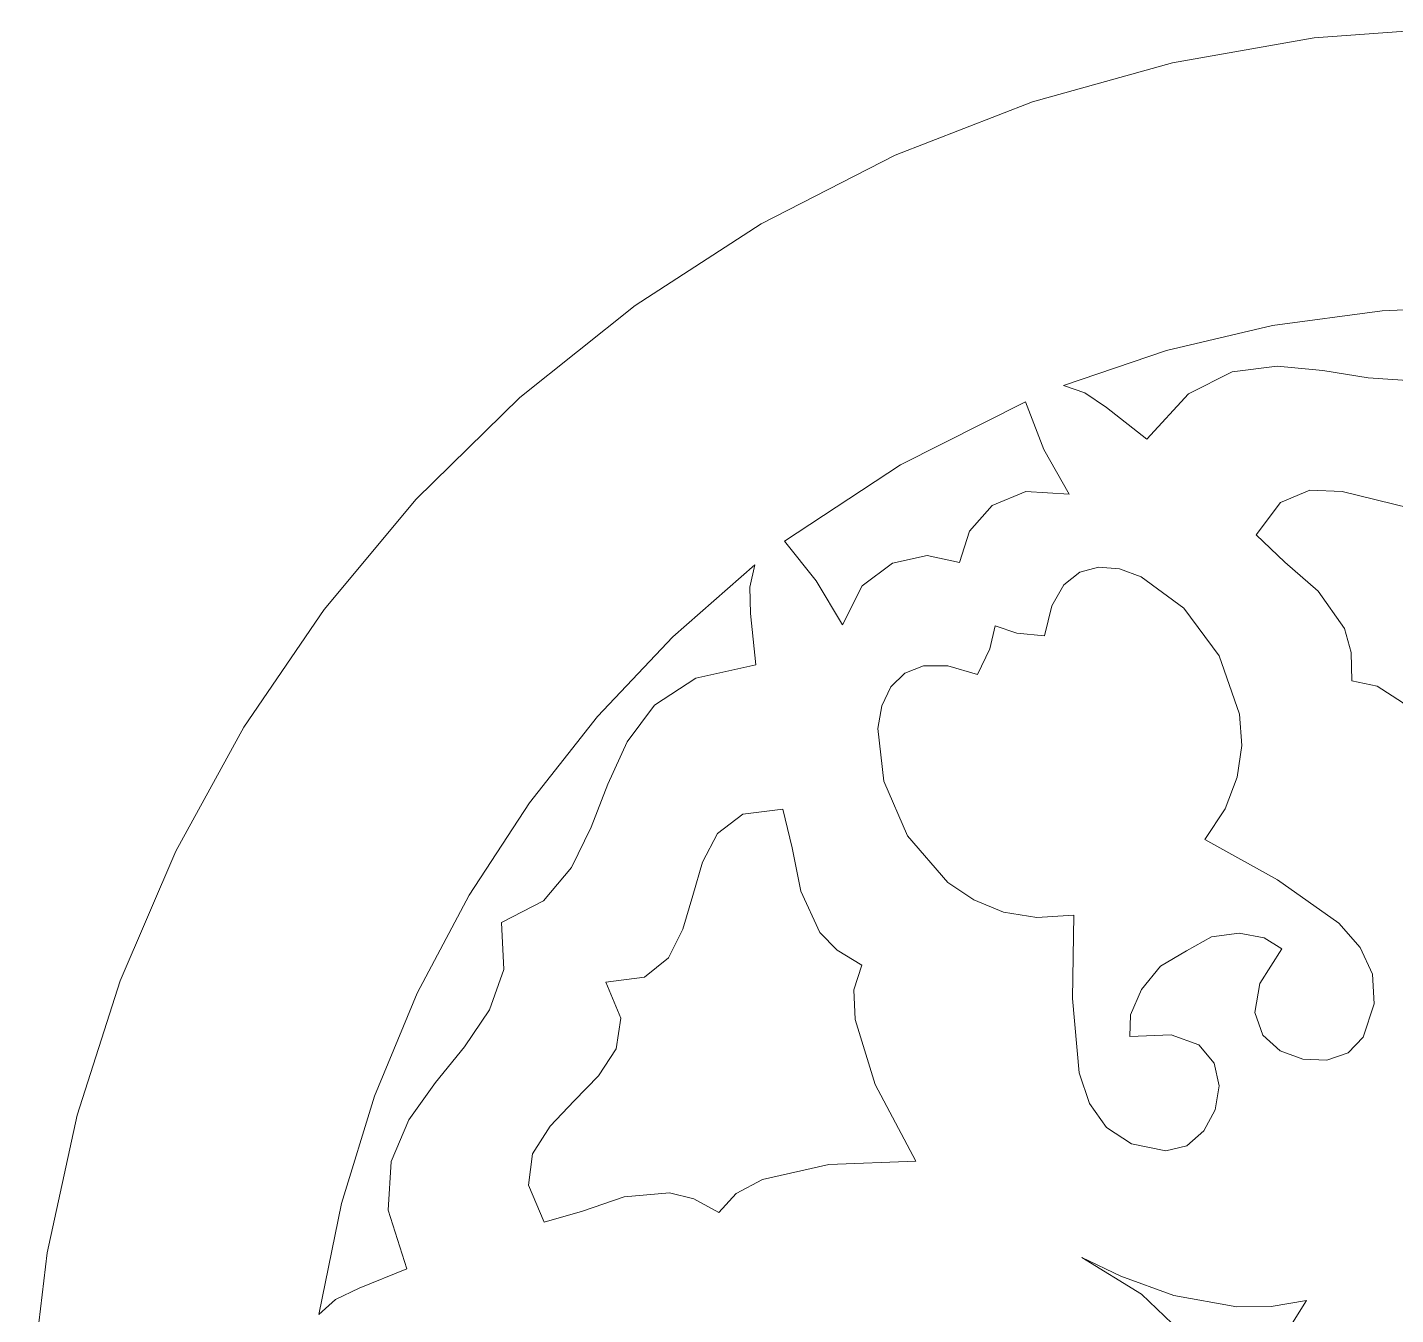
# Model space of a CAD drawing. Header units: millimetres. Extents: x -177 to 176, y -151 to 151.
# Drawn here: x -98.08 to -63.51, y -108.02 to -75.48 of the extents above; entities that cross this region are included whole.
import ezdxf

# ---------------------------------------------------------------- set-up
doc = ezdxf.new("R2010")
doc.units = ezdxf.units.MM
doc.header["$MEASUREMENT"] = 0
doc.layers.add('layer 1', color=7, linetype='Continuous')

msp = doc.modelspace()

# ---------------------------------------------------------------- linework, layer by layer
at = {"layer": 'layer 1', "color": 1, "lineweight": 9}
for points, knots in [([(-42.439, -144.698), (-42.439, -144.698), (-45.8195, -146.4286), (-45.8195, -146.4286), (-45.8195, -146.4286), (-45.8195, -146.4286), (-49.2901, -147.7835), (-49.2901, -147.7835), (-49.2901, -147.7835), (-49.2901, -147.7835), (-52.8259, -148.7694), (-52.8259, -148.7694), (-52.8259, -148.7694), (-52.8259, -148.7694), (-56.4012, -149.3934), (-56.4012, -149.3934), (-56.4012, -149.3934), (-56.4012, -149.3934), (-59.9902, -149.6618), (-59.9902, -149.6618), (-59.9902, -149.6618), (-59.9902, -149.6618), (-63.568, -149.5821), (-63.568, -149.5821), (-63.568, -149.5821), (-63.568, -149.5821), (-67.1088, -149.1606), (-67.1088, -149.1606), (-67.1088, -149.1606), (-67.1088, -149.1606), (-70.5871, -148.4043), (-70.5871, -148.4043), (-70.5871, -148.4043), (-70.5871, -148.4043), (-73.9778, -147.3202), (-73.9778, -147.3202), (-73.9778, -147.3202), (-73.9778, -147.3202), (-77.2548, -145.9148), (-77.2548, -145.9148), (-77.2548, -145.9148), (-77.2548, -145.9148), (-80.3934, -144.195), (-80.3934, -144.195), (-80.3934, -144.195), (-80.3934, -144.195), (-83.3675, -142.1681), (-83.3675, -142.1681), (-83.3675, -142.1681), (-83.3675, -142.1681), (-86.1517, -139.8402), (-86.1517, -139.8402), (-86.1517, -139.8402), (-86.1517, -139.8402), (-88.721, -137.2185), (-88.721, -137.2185), (-88.721, -137.2185), (-88.721, -137.2185), (-91.0494, -134.3099), (-91.0494, -134.3099), (-91.0494, -134.3099), (-91.0494, -134.3099), (-93.1117, -131.1211), (-93.1117, -131.1211), (-93.1117, -131.1211), (-93.1117, -131.1211), (-94.8423, -127.7406), (-94.8423, -127.7406), (-94.8423, -127.7406), (-94.8423, -127.7406), (-96.1969, -124.2698), (-96.1969, -124.2698), (-96.1969, -124.2698), (-96.1969, -124.2698), (-97.183, -120.7343), (-97.183, -120.7343), (-97.183, -120.7343), (-97.183, -120.7343), (-97.8066, -117.1589), (-97.8066, -117.1589), (-97.8066, -117.1589), (-97.8066, -117.1589), (-98.0753, -113.5698), (-98.0753, -113.5698), (-98.0753, -113.5698), (-98.0753, -113.5698), (-97.9957, -109.9919), (-97.9957, -109.9919), (-97.9957, -109.9919), (-97.9957, -109.9919), (-97.5741, -106.4512), (-97.5741, -106.4512), (-97.5741, -106.4512), (-97.5741, -106.4512), (-96.8178, -102.9727), (-96.8178, -102.9727), (-96.8178, -102.9727), (-96.8178, -102.9727), (-95.7335, -99.5824), (-95.7335, -99.5824), (-95.7335, -99.5824), (-95.7335, -99.5824), (-94.3284, -96.3051), (-94.3284, -96.3051), (-94.3284, -96.3051), (-94.3284, -96.3051), (-92.6086, -93.1667), (-92.6086, -93.1667), (-92.6086, -93.1667), (-92.6086, -93.1667), (-90.5815, -90.1926), (-90.5815, -90.1926), (-90.5815, -90.1926), (-90.5815, -90.1926), (-88.2538, -87.4083), (-88.2538, -87.4083), (-88.2538, -87.4083), (-88.2538, -87.4083), (-85.632, -84.8392), (-85.632, -84.8392), (-85.632, -84.8392), (-85.632, -84.8392), (-82.7233, -82.5107), (-82.7233, -82.5107), (-82.7233, -82.5107), (-82.7233, -82.5107), (-79.5345, -80.4485), (-79.5345, -80.4485), (-79.5345, -80.4485), (-79.5345, -80.4485), (-76.1541, -78.718), (-76.1541, -78.718), (-76.1541, -78.718), (-76.1541, -78.718), (-72.6833, -77.363), (-72.6833, -77.363), (-72.6833, -77.363), (-72.6833, -77.363), (-69.1476, -76.3772), (-69.1476, -76.3772), (-69.1476, -76.3772), (-69.1476, -76.3772), (-65.5723, -75.7532), (-65.5723, -75.7532), (-65.5723, -75.7532), (-65.5723, -75.7532), (-61.9833, -75.4847), (-61.9833, -75.4847), (-61.9833, -75.4847), (-61.9833, -75.4847), (-58.4054, -75.5644), (-58.4054, -75.5644), (-58.4054, -75.5644), (-58.4054, -75.5644), (-54.8647, -75.986), (-54.8647, -75.986), (-54.8647, -75.986), (-54.8647, -75.986), (-51.3864, -76.7423), (-51.3864, -76.7423), (-51.3864, -76.7423), (-51.3864, -76.7423), (-47.9957, -77.8264), (-47.9957, -77.8264), (-47.9957, -77.8264), (-47.9957, -77.8264), (-44.7187, -79.2318), (-44.7187, -79.2318), (-44.7187, -79.2318), (-44.7187, -79.2318), (-41.5803, -80.9513), (-41.5803, -80.9513), (-41.5803, -80.9513), (-41.5803, -80.9513), (-38.606, -82.9784), (-38.606, -82.9784), (-38.606, -82.9784), (-38.606, -82.9784), (-35.8218, -85.3064), (-35.8218, -85.3064), (-35.8218, -85.3064), (-35.8218, -85.3064), (-33.2526, -87.9279), (-33.2526, -87.9279), (-33.2526, -87.9279), (-33.2526, -87.9279), (-30.9241, -90.8367), (-30.9241, -90.8367), (-30.9241, -90.8367), (-30.9241, -90.8367), (-28.8618, -94.0255), (-28.8618, -94.0255), (-28.8618, -94.0255), (-28.8618, -94.0255), (-27.1312, -97.4059), (-27.1312, -97.4059), (-27.1312, -97.4059), (-27.1312, -97.4059), (-25.7766, -100.8766), (-25.7766, -100.8766), (-25.7766, -100.8766), (-25.7766, -100.8766), (-24.7905, -104.4124), (-24.7905, -104.4124), (-24.7905, -104.4124), (-24.7905, -104.4124), (-24.1668, -107.9876), (-24.1668, -107.9876), (-24.1668, -107.9876), (-24.1668, -107.9876), (-23.8981, -111.5765), (-23.8981, -111.5765), (-23.8981, -111.5765), (-23.8981, -111.5765), (-23.9778, -115.1545), (-23.9778, -115.1545), (-23.9778, -115.1545), (-23.9778, -115.1545), (-24.3994, -118.6953), (-24.3994, -118.6953), (-24.3994, -118.6953), (-24.3994, -118.6953), (-25.1556, -122.1738), (-25.1556, -122.1738), (-25.1556, -122.1738), (-25.1556, -122.1738), (-26.24, -125.5643), (-26.24, -125.5643), (-26.24, -125.5643), (-26.24, -125.5643), (-27.6451, -128.8416), (-27.6451, -128.8416), (-27.6451, -128.8416), (-27.6451, -128.8416), (-29.3649, -131.9798), (-29.3649, -131.9798), (-29.3649, -131.9798), (-29.3649, -131.9798), (-31.392, -134.9539), (-31.392, -134.9539), (-31.392, -134.9539), (-31.392, -134.9539), (-33.7199, -137.7383), (-33.7199, -137.7383), (-33.7199, -137.7383), (-33.7199, -137.7383), (-36.3415, -140.3073), (-36.3415, -140.3073), (-36.3415, -140.3073), (-36.3415, -140.3073), (-39.2503, -142.6358), (-39.2503, -142.6358), (-39.2503, -142.6358), (-39.2503, -142.6358), (-42.439, -144.698), (-42.439, -144.698), (-42.439, -144.698), (-42.439, -144.698), (-42.439, -144.698), (-42.439, -144.698)], [0, 0, 0, 0, 0.0151515, 0.0151515, 0.0151515, 0.0151515, 0.030303, 0.030303, 0.030303, 0.030303, 0.0454545, 0.0454545, 0.0454545, 0.0454545, 0.0606061, 0.0606061, 0.0606061, 0.0606061, 0.0757576, 0.0757576, 0.0757576, 0.0757576, 0.0909091, 0.0909091, 0.0909091, 0.0909091, 0.1060606, 0.1060606, 0.1060606, 0.1060606, 0.1212121, 0.1212121, 0.1212121, 0.1212121, 0.1363636, 0.1363636, 0.1363636, 0.1363636, 0.1515152, 0.1515152, 0.1515152, 0.1515152, 0.1666667, 0.1666667, 0.1666667, 0.1666667, 0.1818182, 0.1818182, 0.1818182, 0.1818182, 0.1969697, 0.1969697, 0.1969697, 0.1969697, 0.2121212, 0.2121212, 0.2121212, 0.2121212, 0.2272727, 0.2272727, 0.2272727, 0.2272727, 0.2424242, 0.2424242, 0.2424242, 0.2424242, 0.2575758, 0.2575758, 0.2575758, 0.2575758, 0.2727273, 0.2727273, 0.2727273, 0.2727273, 0.2878788, 0.2878788, 0.2878788, 0.2878788, 0.3030303, 0.3030303, 0.3030303, 0.3030303, 0.3181818, 0.3181818, 0.3181818, 0.3181818, 0.3333333, 0.3333333, 0.3333333, 0.3333333, 0.3484848, 0.3484848, 0.3484848, 0.3484848, 0.3636364, 0.3636364, 0.3636364, 0.3636364, 0.3787879, 0.3787879, 0.3787879, 0.3787879, 0.3939394, 0.3939394, 0.3939394, 0.3939394, 0.4090909, 0.4090909, 0.4090909, 0.4090909, 0.4242424, 0.4242424, 0.4242424, 0.4242424, 0.4393939, 0.4393939, 0.4393939, 0.4393939, 0.4545455, 0.4545455, 0.4545455, 0.4545455, 0.469697, 0.469697, 0.469697, 0.469697, 0.4848485, 0.4848485, 0.4848485, 0.4848485, 0.5, 0.5, 0.5, 0.5, 0.5151515, 0.5151515, 0.5151515, 0.5151515, 0.530303, 0.530303, 0.530303, 0.530303, 0.5454545, 0.5454545, 0.5454545, 0.5454545, 0.5606061, 0.5606061, 0.5606061, 0.5606061, 0.5757576, 0.5757576, 0.5757576, 0.5757576, 0.5909091, 0.5909091, 0.5909091, 0.5909091, 0.6060606, 0.6060606, 0.6060606, 0.6060606, 0.6212121, 0.6212121, 0.6212121, 0.6212121, 0.6363636, 0.6363636, 0.6363636, 0.6363636, 0.6515152, 0.6515152, 0.6515152, 0.6515152, 0.6666667, 0.6666667, 0.6666667, 0.6666667, 0.6818182, 0.6818182, 0.6818182, 0.6818182, 0.6969697, 0.6969697, 0.6969697, 0.6969697, 0.7121212, 0.7121212, 0.7121212, 0.7121212, 0.7272727, 0.7272727, 0.7272727, 0.7272727, 0.7424242, 0.7424242, 0.7424242, 0.7424242, 0.7575758, 0.7575758, 0.7575758, 0.7575758, 0.7727273, 0.7727273, 0.7727273, 0.7727273, 0.7878788, 0.7878788, 0.7878788, 0.7878788, 0.8030303, 0.8030303, 0.8030303, 0.8030303, 0.8181818, 0.8181818, 0.8181818, 0.8181818, 0.8333333, 0.8333333, 0.8333333, 0.8333333, 0.8484848, 0.8484848, 0.8484848, 0.8484848, 0.8636364, 0.8636364, 0.8636364, 0.8636364, 0.8787879, 0.8787879, 0.8787879, 0.8787879, 0.8939394, 0.8939394, 0.8939394, 0.8939394, 0.9090909, 0.9090909, 0.9090909, 0.9090909, 0.9242424, 0.9242424, 0.9242424, 0.9242424, 0.9393939, 0.9393939, 0.9393939, 0.9393939, 0.9545455, 0.9545455, 0.9545455, 0.9545455, 0.969697, 0.969697, 0.969697, 0.969697, 1, 1, 1, 1]), ([(-50.1487, -84.5312), (-50.1487, -84.5312), (-52.7215, -83.669), (-52.7215, -83.669), (-52.7215, -83.669), (-52.7215, -83.669), (-55.3919, -83.0385), (-55.3919, -83.0385), (-55.3919, -83.0385), (-55.3919, -83.0385), (-58.1485, -82.6516), (-58.1485, -82.6516), (-58.1485, -82.6516), (-58.1485, -82.6516), (-60.9789, -82.5199), (-60.9789, -82.5199), (-60.9789, -82.5199), (-60.9789, -82.5199), (-63.8512, -82.6451), (-63.8512, -82.6451), (-63.8512, -82.6451), (-63.8512, -82.6451), (-66.6211, -83.0216), (-66.6211, -83.0216), (-66.6211, -83.0216), (-66.6211, -83.0216), (-69.3002, -83.6522), (-69.3002, -83.6522), (-69.3002, -83.6522), (-69.3002, -83.6522), (-71.9015, -84.5393), (-71.9015, -84.5393), (-71.9015, -84.5393), (-71.9015, -84.5393), (-71.3629, -84.7185), (-71.3629, -84.7185), (-71.3629, -84.7185), (-71.3629, -84.7185), (-70.8169, -85.0886), (-70.8169, -85.0886), (-70.8169, -85.0886), (-70.8169, -85.0886), (-69.7925, -85.8915), (-69.7925, -85.8915), (-69.7925, -85.8915), (-69.7925, -85.8915), (-68.7448, -84.743), (-68.7448, -84.743), (-68.7448, -84.743), (-68.7448, -84.743), (-67.6408, -84.1874), (-67.6408, -84.1874), (-67.6408, -84.1874), (-67.6408, -84.1874), (-66.5015, -84.0508), (-66.5015, -84.0508), (-66.5015, -84.0508), (-66.5015, -84.0508), (-65.3479, -84.1601), (-65.3479, -84.1601), (-65.3479, -84.1601), (-65.3479, -84.1601), (-64.2011, -84.3415), (-64.2011, -84.3415), (-64.2011, -84.3415), (-64.2011, -84.3415), (-63.082, -84.4216), (-63.082, -84.4216), (-63.082, -84.4216), (-63.082, -84.4216), (-62.0115, -84.227), (-62.0115, -84.227), (-62.0115, -84.227), (-62.0115, -84.227), (-61.0111, -83.5839), (-61.0111, -83.5839), (-61.0111, -83.5839), (-61.0111, -83.5839), (-60.0078, -84.227), (-60.0078, -84.227), (-60.0078, -84.227), (-60.0078, -84.227), (-58.9301, -84.4216), (-58.9301, -84.4216), (-58.9301, -84.4216), (-58.9301, -84.4216), (-57.8005, -84.3415), (-57.8005, -84.3415), (-57.8005, -84.3415), (-57.8005, -84.3415), (-56.6418, -84.1601), (-56.6418, -84.1601), (-56.6418, -84.1601), (-56.6418, -84.1601), (-55.4762, -84.0508), (-55.4762, -84.0508), (-55.4762, -84.0508), (-55.4762, -84.0508), (-54.3264, -84.1874), (-54.3264, -84.1874), (-54.3264, -84.1874), (-54.3264, -84.1874), (-53.2153, -84.743), (-53.2153, -84.743), (-53.2153, -84.743), (-53.2153, -84.743), (-52.1649, -85.8915), (-52.1649, -85.8915), (-52.1649, -85.8915), (-52.1649, -85.8915), (-51.1866, -85.0846), (-51.1866, -85.0846), (-51.1866, -85.0846), (-51.1866, -85.0846), (-50.6726, -84.7118), (-50.6726, -84.7118), (-50.6726, -84.7118), (-50.6726, -84.7118), (-50.1487, -84.5312), (-50.1487, -84.5312), (-50.1487, -84.5312), (-50.1487, -84.5312), (-50.1487, -84.5312), (-50.1487, -84.5312)], [0, 0, 0, 0, 0.03125, 0.03125, 0.03125, 0.03125, 0.0625, 0.0625, 0.0625, 0.0625, 0.09375, 0.09375, 0.09375, 0.09375, 0.125, 0.125, 0.125, 0.125, 0.15625, 0.15625, 0.15625, 0.15625, 0.1875, 0.1875, 0.1875, 0.1875, 0.21875, 0.21875, 0.21875, 0.21875, 0.25, 0.25, 0.25, 0.25, 0.28125, 0.28125, 0.28125, 0.28125, 0.3125, 0.3125, 0.3125, 0.3125, 0.34375, 0.34375, 0.34375, 0.34375, 0.375, 0.375, 0.375, 0.375, 0.40625, 0.40625, 0.40625, 0.40625, 0.4375, 0.4375, 0.4375, 0.4375, 0.46875, 0.46875, 0.46875, 0.46875, 0.5, 0.5, 0.5, 0.5, 0.53125, 0.53125, 0.53125, 0.53125, 0.5625, 0.5625, 0.5625, 0.5625, 0.59375, 0.59375, 0.59375, 0.59375, 0.625, 0.625, 0.625, 0.625, 0.65625, 0.65625, 0.65625, 0.65625, 0.6875, 0.6875, 0.6875, 0.6875, 0.71875, 0.71875, 0.71875, 0.71875, 0.75, 0.75, 0.75, 0.75, 0.78125, 0.78125, 0.78125, 0.78125, 0.8125, 0.8125, 0.8125, 0.8125, 0.84375, 0.84375, 0.84375, 0.84375, 0.875, 0.875, 0.875, 0.875, 0.90625, 0.90625, 0.90625, 0.90625, 0.9375, 0.9375, 0.9375, 0.9375, 1, 1, 1, 1]), ([(-74.525, -89.0091), (-74.525, -89.0091), (-74.2777, -88.2177), (-74.2777, -88.2177), (-74.2777, -88.2177), (-74.2777, -88.2177), (-73.706, -87.5709), (-73.706, -87.5709), (-73.706, -87.5709), (-73.706, -87.5709), (-72.8526, -87.2107), (-72.8526, -87.2107), (-72.8526, -87.2107), (-72.8526, -87.2107), (-71.7582, -87.2802), (-71.7582, -87.2802), (-71.7582, -87.2802), (-71.7582, -87.2802), (-72.3944, -86.1533), (-72.3944, -86.1533), (-72.3944, -86.1533), (-72.3944, -86.1533), (-72.863, -84.9511), (-72.863, -84.9511), (-72.863, -84.9511), (-72.863, -84.9511), (-76.0187, -86.539), (-76.0187, -86.539), (-76.0187, -86.539), (-76.0187, -86.539), (-78.9518, -88.4666), (-78.9518, -88.4666), (-78.9518, -88.4666), (-78.9518, -88.4666), (-78.1452, -89.4734), (-78.1452, -89.4734), (-78.1452, -89.4734), (-78.1452, -89.4734), (-77.4874, -90.5879), (-77.4874, -90.5879), (-77.4874, -90.5879), (-77.4874, -90.5879), (-76.9876, -89.5981), (-76.9876, -89.5981), (-76.9876, -89.5981), (-76.9876, -89.5981), (-76.2207, -89.0226), (-76.2207, -89.0226), (-76.2207, -89.0226), (-76.2207, -89.0226), (-75.3468, -88.8352), (-75.3468, -88.8352), (-75.3468, -88.8352), (-75.3468, -88.8352), (-74.525, -89.0091), (-74.525, -89.0091), (-74.525, -89.0091), (-74.525, -89.0091), (-74.525, -89.0091), (-74.525, -89.0091)], [0, 0, 0, 0, 0.0625, 0.0625, 0.0625, 0.0625, 0.125, 0.125, 0.125, 0.125, 0.1875, 0.1875, 0.1875, 0.1875, 0.25, 0.25, 0.25, 0.25, 0.3125, 0.3125, 0.3125, 0.3125, 0.375, 0.375, 0.375, 0.375, 0.4375, 0.4375, 0.4375, 0.4375, 0.5, 0.5, 0.5, 0.5, 0.5625, 0.5625, 0.5625, 0.5625, 0.625, 0.625, 0.625, 0.625, 0.6875, 0.6875, 0.6875, 0.6875, 0.75, 0.75, 0.75, 0.75, 0.8125, 0.8125, 0.8125, 0.8125, 0.875, 0.875, 0.875, 0.875, 1, 1, 1, 1]), ([(-61.0078, -86.6178), (-61.0078, -86.6178), (-60.4091, -87.4013), (-60.4091, -87.4013), (-60.4091, -87.4013), (-60.4091, -87.4013), (-59.6827, -87.6851), (-59.6827, -87.6851), (-59.6827, -87.6851), (-59.6827, -87.6851), (-58.8704, -87.6371), (-58.8704, -87.6371), (-58.8704, -87.6371), (-58.8704, -87.6371), (-58.014, -87.4254), (-58.014, -87.4254), (-58.014, -87.4254), (-58.014, -87.4254), (-57.1551, -87.2183), (-57.1551, -87.2183), (-57.1551, -87.2183), (-57.1551, -87.2183), (-56.3357, -87.1838), (-56.3357, -87.1838), (-56.3357, -87.1838), (-56.3357, -87.1838), (-55.5975, -87.4902), (-55.5975, -87.4902), (-55.5975, -87.4902), (-55.5975, -87.4902), (-54.9825, -88.3056), (-54.9825, -88.3056), (-54.9825, -88.3056), (-54.9825, -88.3056), (-55.7123, -89.0018), (-55.7123, -89.0018), (-55.7123, -89.0018), (-55.7123, -89.0018), (-56.5529, -89.733), (-56.5529, -89.733), (-56.5529, -89.733), (-56.5529, -89.733), (-57.2121, -90.6745), (-57.2121, -90.6745), (-57.2121, -90.6745), (-57.2121, -90.6745), (-57.382, -91.2791), (-57.382, -91.2791), (-57.382, -91.2791), (-57.382, -91.2791), (-57.3968, -92.0022), (-57.3968, -92.0022), (-57.3968, -92.0022), (-57.3968, -92.0022), (-58.0387, -92.1379), (-58.0387, -92.1379), (-58.0387, -92.1379), (-58.0387, -92.1379), (-58.6764, -92.5429), (-58.6764, -92.5429), (-58.6764, -92.5429), (-58.6764, -92.5429), (-59.8381, -93.8066), (-59.8381, -93.8066), (-59.8381, -93.8066), (-59.8381, -93.8066), (-61.0078, -95.6674), (-61.0078, -95.6674), (-61.0078, -95.6674), (-61.0078, -95.6674), (-62.179, -93.8066), (-62.179, -93.8066), (-62.179, -93.8066), (-62.179, -93.8066), (-63.3419, -92.5429), (-63.3419, -92.5429), (-63.3419, -92.5429), (-63.3419, -92.5429), (-63.9798, -92.1379), (-63.9798, -92.1379), (-63.9798, -92.1379), (-63.9798, -92.1379), (-64.6219, -92.0022), (-64.6219, -92.0022), (-64.6219, -92.0022), (-64.6219, -92.0022), (-64.6366, -91.2791), (-64.6366, -91.2791), (-64.6366, -91.2791), (-64.6366, -91.2791), (-64.8065, -90.6745), (-64.8065, -90.6745), (-64.8065, -90.6745), (-64.8065, -90.6745), (-65.4656, -89.733), (-65.4656, -89.733), (-65.4656, -89.733), (-65.4656, -89.733), (-66.3062, -89.0018), (-66.3062, -89.0018), (-66.3062, -89.0018), (-66.3062, -89.0018), (-67.0362, -88.3056), (-67.0362, -88.3056), (-67.0362, -88.3056), (-67.0362, -88.3056), (-66.4209, -87.4902), (-66.4209, -87.4902), (-66.4209, -87.4902), (-66.4209, -87.4902), (-65.6824, -87.1838), (-65.6824, -87.1838), (-65.6824, -87.1838), (-65.6824, -87.1838), (-64.8625, -87.2183), (-64.8625, -87.2183), (-64.8625, -87.2183), (-64.8625, -87.2183), (-64.003, -87.4254), (-64.003, -87.4254), (-64.003, -87.4254), (-64.003, -87.4254), (-63.1459, -87.6371), (-63.1459, -87.6371), (-63.1459, -87.6371), (-63.1459, -87.6371), (-62.3332, -87.6851), (-62.3332, -87.6851), (-62.3332, -87.6851), (-62.3332, -87.6851), (-61.6064, -87.4013), (-61.6064, -87.4013), (-61.6064, -87.4013), (-61.6064, -87.4013), (-61.0078, -86.6178), (-61.0078, -86.6178), (-61.0078, -86.6178), (-61.0078, -86.6178), (-61.0078, -86.6178), (-61.0078, -86.6178)], [0, 0, 0, 0, 0.0277778, 0.0277778, 0.0277778, 0.0277778, 0.0555556, 0.0555556, 0.0555556, 0.0555556, 0.0833333, 0.0833333, 0.0833333, 0.0833333, 0.1111111, 0.1111111, 0.1111111, 0.1111111, 0.1388889, 0.1388889, 0.1388889, 0.1388889, 0.1666667, 0.1666667, 0.1666667, 0.1666667, 0.1944444, 0.1944444, 0.1944444, 0.1944444, 0.2222222, 0.2222222, 0.2222222, 0.2222222, 0.25, 0.25, 0.25, 0.25, 0.2777778, 0.2777778, 0.2777778, 0.2777778, 0.3055556, 0.3055556, 0.3055556, 0.3055556, 0.3333333, 0.3333333, 0.3333333, 0.3333333, 0.3611111, 0.3611111, 0.3611111, 0.3611111, 0.3888889, 0.3888889, 0.3888889, 0.3888889, 0.4166667, 0.4166667, 0.4166667, 0.4166667, 0.4444444, 0.4444444, 0.4444444, 0.4444444, 0.4722222, 0.4722222, 0.4722222, 0.4722222, 0.5, 0.5, 0.5, 0.5, 0.5277778, 0.5277778, 0.5277778, 0.5277778, 0.5555556, 0.5555556, 0.5555556, 0.5555556, 0.5833333, 0.5833333, 0.5833333, 0.5833333, 0.6111111, 0.6111111, 0.6111111, 0.6111111, 0.6388889, 0.6388889, 0.6388889, 0.6388889, 0.6666667, 0.6666667, 0.6666667, 0.6666667, 0.6944444, 0.6944444, 0.6944444, 0.6944444, 0.7222222, 0.7222222, 0.7222222, 0.7222222, 0.75, 0.75, 0.75, 0.75, 0.7777778, 0.7777778, 0.7777778, 0.7777778, 0.8055556, 0.8055556, 0.8055556, 0.8055556, 0.8333333, 0.8333333, 0.8333333, 0.8333333, 0.8611111, 0.8611111, 0.8611111, 0.8611111, 0.8888889, 0.8888889, 0.8888889, 0.8888889, 0.9166667, 0.9166667, 0.9166667, 0.9166667, 0.9444444, 0.9444444, 0.9444444, 0.9444444, 1, 1, 1, 1]), ([(-90.7122, -108.0121), (-90.7122, -108.0121), (-90.2876, -107.6357), (-90.2876, -107.6357), (-90.2876, -107.6357), (-90.2876, -107.6357), (-89.6943, -107.3477), (-89.6943, -107.3477), (-89.6943, -107.3477), (-89.6943, -107.3477), (-88.487, -106.8618), (-88.487, -106.8618), (-88.487, -106.8618), (-88.487, -106.8618), (-88.9576, -105.3802), (-88.9576, -105.3802), (-88.9576, -105.3802), (-88.9576, -105.3802), (-88.8868, -104.1464), (-88.8868, -104.1464), (-88.8868, -104.1464), (-88.8868, -104.1464), (-88.4352, -103.0916), (-88.4352, -103.0916), (-88.4352, -103.0916), (-88.4352, -103.0916), (-87.7638, -102.1472), (-87.7638, -102.1472), (-87.7638, -102.1472), (-87.7638, -102.1472), (-87.0331, -101.2445), (-87.0331, -101.2445), (-87.0331, -101.2445), (-87.0331, -101.2445), (-86.4042, -100.3154), (-86.4042, -100.3154), (-86.4042, -100.3154), (-86.4042, -100.3154), (-86.0378, -99.2909), (-86.0378, -99.2909), (-86.0378, -99.2909), (-86.0378, -99.2909), (-86.0944, -98.103), (-86.0944, -98.103), (-86.0944, -98.103), (-86.0944, -98.103), (-85.0358, -97.5557), (-85.0358, -97.5557), (-85.0358, -97.5557), (-85.0358, -97.5557), (-84.3284, -96.7196), (-84.3284, -96.7196), (-84.3284, -96.7196), (-84.3284, -96.7196), (-83.8329, -95.7015), (-83.8329, -95.7015), (-83.8329, -95.7015), (-83.8329, -95.7015), (-83.4108, -94.6072), (-83.4108, -94.6072), (-83.4108, -94.6072), (-83.4108, -94.6072), (-82.9226, -93.5432), (-82.9226, -93.5432), (-82.9226, -93.5432), (-82.9226, -93.5432), (-82.2298, -92.6158), (-82.2298, -92.6158), (-82.2298, -92.6158), (-82.2298, -92.6158), (-81.1928, -91.9313), (-81.1928, -91.9313), (-81.1928, -91.9313), (-81.1928, -91.9313), (-79.673, -91.5958), (-79.673, -91.5958), (-79.673, -91.5958), (-79.673, -91.5958), (-79.8093, -90.2949), (-79.8093, -90.2949), (-79.8093, -90.2949), (-79.8093, -90.2949), (-79.8247, -89.6288), (-79.8247, -89.6288), (-79.8247, -89.6288), (-79.8247, -89.6288), (-79.6963, -89.069), (-79.6963, -89.069), (-79.6963, -89.069), (-79.6963, -89.069), (-81.7675, -90.8913), (-81.7675, -90.8913), (-81.7675, -90.8913), (-81.7675, -90.8913), (-83.6716, -92.9002), (-83.6716, -92.9002), (-83.6716, -92.9002), (-83.6716, -92.9002), (-85.3929, -95.0804), (-85.3929, -95.0804), (-85.3929, -95.0804), (-85.3929, -95.0804), (-86.9159, -97.4162), (-86.9159, -97.4162), (-86.9159, -97.4162), (-86.9159, -97.4162), (-88.2248, -99.8927), (-88.2248, -99.8927), (-88.2248, -99.8927), (-88.2248, -99.8927), (-89.3043, -102.4945), (-89.3043, -102.4945), (-89.3043, -102.4945), (-89.3043, -102.4945), (-90.1386, -105.206), (-90.1386, -105.206), (-90.1386, -105.206), (-90.1386, -105.206), (-90.7122, -108.0121), (-90.7122, -108.0121), (-90.7122, -108.0121), (-90.7122, -108.0121), (-90.7122, -108.0121), (-90.7122, -108.0121)], [0, 0, 0, 0, 0.03125, 0.03125, 0.03125, 0.03125, 0.0625, 0.0625, 0.0625, 0.0625, 0.09375, 0.09375, 0.09375, 0.09375, 0.125, 0.125, 0.125, 0.125, 0.15625, 0.15625, 0.15625, 0.15625, 0.1875, 0.1875, 0.1875, 0.1875, 0.21875, 0.21875, 0.21875, 0.21875, 0.25, 0.25, 0.25, 0.25, 0.28125, 0.28125, 0.28125, 0.28125, 0.3125, 0.3125, 0.3125, 0.3125, 0.34375, 0.34375, 0.34375, 0.34375, 0.375, 0.375, 0.375, 0.375, 0.40625, 0.40625, 0.40625, 0.40625, 0.4375, 0.4375, 0.4375, 0.4375, 0.46875, 0.46875, 0.46875, 0.46875, 0.5, 0.5, 0.5, 0.5, 0.53125, 0.53125, 0.53125, 0.53125, 0.5625, 0.5625, 0.5625, 0.5625, 0.59375, 0.59375, 0.59375, 0.59375, 0.625, 0.625, 0.625, 0.625, 0.65625, 0.65625, 0.65625, 0.65625, 0.6875, 0.6875, 0.6875, 0.6875, 0.71875, 0.71875, 0.71875, 0.71875, 0.75, 0.75, 0.75, 0.75, 0.78125, 0.78125, 0.78125, 0.78125, 0.8125, 0.8125, 0.8125, 0.8125, 0.84375, 0.84375, 0.84375, 0.84375, 0.875, 0.875, 0.875, 0.875, 0.90625, 0.90625, 0.90625, 0.90625, 0.9375, 0.9375, 0.9375, 0.9375, 1, 1, 1, 1]), ([(-68.797, -98.8209), (-68.797, -98.8209), (-68.1629, -98.468), (-68.1629, -98.468), (-68.1629, -98.468), (-68.1629, -98.468), (-67.4681, -98.3776), (-67.4681, -98.3776), (-67.4681, -98.3776), (-67.4681, -98.3776), (-66.8344, -98.4959), (-66.8344, -98.4959), (-66.8344, -98.4959), (-66.8344, -98.4959), (-66.3832, -98.7701), (-66.3832, -98.7701), (-66.3832, -98.7701), (-66.3832, -98.7701), (-66.9432, -99.6509), (-66.9432, -99.6509), (-66.9432, -99.6509), (-66.9432, -99.6509), (-67.071, -100.3812), (-67.071, -100.3812), (-67.071, -100.3812), (-67.071, -100.3812), (-66.8662, -100.9501), (-66.8662, -100.9501), (-66.8662, -100.9501), (-66.8662, -100.9501), (-66.4282, -101.3473), (-66.4282, -101.3473), (-66.4282, -101.3473), (-66.4282, -101.3473), (-65.8563, -101.5614), (-65.8563, -101.5614), (-65.8563, -101.5614), (-65.8563, -101.5614), (-65.2501, -101.5826), (-65.2501, -101.5826), (-65.2501, -101.5826), (-65.2501, -101.5826), (-64.7089, -101.3996), (-64.7089, -101.3996), (-64.7089, -101.3996), (-64.7089, -101.3996), (-64.3322, -101.0021), (-64.3322, -101.0021), (-64.3322, -101.0021), (-64.3322, -101.0021), (-64.0514, -100.1597), (-64.0514, -100.1597), (-64.0514, -100.1597), (-64.0514, -100.1597), (-64.0936, -99.4089), (-64.0936, -99.4089), (-64.0936, -99.4089), (-64.0936, -99.4089), (-64.4084, -98.735), (-64.4084, -98.735), (-64.4084, -98.735), (-64.4084, -98.735), (-64.9464, -98.1234), (-64.9464, -98.1234), (-64.9464, -98.1234), (-64.9464, -98.1234), (-66.4915, -97.0295), (-66.4915, -97.0295), (-66.4915, -97.0295), (-66.4915, -97.0295), (-68.3293, -96.011), (-68.3293, -96.011), (-68.3293, -96.011), (-68.3293, -96.011), (-67.8134, -95.2339), (-67.8134, -95.2339), (-67.8134, -95.2339), (-67.8134, -95.2339), (-67.5116, -94.4343), (-67.5116, -94.4343), (-67.5116, -94.4343), (-67.5116, -94.4343), (-67.4006, -93.6302), (-67.4006, -93.6302), (-67.4006, -93.6302), (-67.4006, -93.6302), (-67.4557, -92.8393), (-67.4557, -92.8393), (-67.4557, -92.8393), (-67.4557, -92.8393), (-67.9694, -91.368), (-67.9694, -91.368), (-67.9694, -91.368), (-67.9694, -91.368), (-68.8616, -90.1634), (-68.8616, -90.1634), (-68.8616, -90.1634), (-68.8616, -90.1634), (-69.9406, -89.3677), (-69.9406, -89.3677), (-69.9406, -89.3677), (-69.9406, -89.3677), (-70.4903, -89.1677), (-70.4903, -89.1677), (-70.4903, -89.1677), (-70.4903, -89.1677), (-71.0148, -89.1235), (-71.0148, -89.1235), (-71.0148, -89.1235), (-71.0148, -89.1235), (-71.4901, -89.2525), (-71.4901, -89.2525), (-71.4901, -89.2525), (-71.4901, -89.2525), (-71.8926, -89.5732), (-71.8926, -89.5732), (-71.8926, -89.5732), (-71.8926, -89.5732), (-72.1979, -90.1024), (-72.1979, -90.1024), (-72.1979, -90.1024), (-72.1979, -90.1024), (-72.3822, -90.8591), (-72.3822, -90.8591), (-72.3822, -90.8591), (-72.3822, -90.8591), (-73.078, -90.792), (-73.078, -90.792), (-73.078, -90.792), (-73.078, -90.792), (-73.6301, -90.6062), (-73.6301, -90.6062), (-73.6301, -90.6062), (-73.6301, -90.6062), (-73.7655, -91.1891), (-73.7655, -91.1891), (-73.7655, -91.1891), (-73.7655, -91.1891), (-74.0761, -91.837), (-74.0761, -91.837), (-74.0761, -91.837), (-74.0761, -91.837), (-74.8235, -91.6183), (-74.8235, -91.6183), (-74.8235, -91.6183), (-74.8235, -91.6183), (-75.4346, -91.618), (-75.4346, -91.618), (-75.4346, -91.618), (-75.4346, -91.618), (-75.9133, -91.8061), (-75.9133, -91.8061), (-75.9133, -91.8061), (-75.9133, -91.8061), (-76.2629, -92.1534), (-76.2629, -92.1534), (-76.2629, -92.1534), (-76.2629, -92.1534), (-76.4868, -92.6297), (-76.4868, -92.6297), (-76.4868, -92.6297), (-76.4868, -92.6297), (-76.5883, -93.2057), (-76.5883, -93.2057), (-76.5883, -93.2057), (-76.5883, -93.2057), (-76.4386, -94.538), (-76.4386, -94.538), (-76.4386, -94.538), (-76.4386, -94.538), (-75.8414, -95.913), (-75.8414, -95.913), (-75.8414, -95.913), (-75.8414, -95.913), (-74.8243, -97.0936), (-74.8243, -97.0936), (-74.8243, -97.0936), (-74.8243, -97.0936), (-74.1668, -97.5368), (-74.1668, -97.5368), (-74.1668, -97.5368), (-74.1668, -97.5368), (-73.415, -97.8426), (-73.415, -97.8426), (-73.415, -97.8426), (-73.415, -97.8426), (-72.5717, -97.9812), (-72.5717, -97.9812), (-72.5717, -97.9812), (-72.5717, -97.9812), (-71.6409, -97.9227), (-71.6409, -97.9227), (-71.6409, -97.9227), (-71.6409, -97.9227), (-71.6774, -100.0234), (-71.6774, -100.0234), (-71.6774, -100.0234), (-71.6774, -100.0234), (-71.5026, -101.9087), (-71.5026, -101.9087), (-71.5026, -101.9087), (-71.5026, -101.9087), (-71.242, -102.6802), (-71.242, -102.6802), (-71.242, -102.6802), (-71.242, -102.6802), (-70.8159, -103.29), (-70.8159, -103.29), (-70.8159, -103.29), (-70.8159, -103.29), (-70.1867, -103.702), (-70.1867, -103.702), (-70.1867, -103.702), (-70.1867, -103.702), (-69.3169, -103.8798), (-69.3169, -103.8798), (-69.3169, -103.8798), (-69.3169, -103.8798), (-68.7843, -103.7524), (-68.7843, -103.7524), (-68.7843, -103.7524), (-68.7843, -103.7524), (-68.3554, -103.3753), (-68.3554, -103.3753), (-68.3554, -103.3753), (-68.3554, -103.3753), (-68.0702, -102.8398), (-68.0702, -102.8398), (-68.0702, -102.8398), (-68.0702, -102.8398), (-67.9698, -102.2373), (-67.9698, -102.2373), (-67.9698, -102.2373), (-67.9698, -102.2373), (-68.0946, -101.6594), (-68.0946, -101.6594), (-68.0946, -101.6594), (-68.0946, -101.6594), (-68.4852, -101.1975), (-68.4852, -101.1975), (-68.4852, -101.1975), (-68.4852, -101.1975), (-69.1814, -100.9431), (-69.1814, -100.9431), (-69.1814, -100.9431), (-69.1814, -100.9431), (-70.2245, -100.9875), (-70.2245, -100.9875), (-70.2245, -100.9875), (-70.2245, -100.9875), (-70.2086, -100.4438), (-70.2086, -100.4438), (-70.2086, -100.4438), (-70.2086, -100.4438), (-69.9336, -99.8007), (-69.9336, -99.8007), (-69.9336, -99.8007), (-69.9336, -99.8007), (-69.4473, -99.2095), (-69.4473, -99.2095), (-69.4473, -99.2095), (-69.4473, -99.2095), (-68.797, -98.8209), (-68.797, -98.8209), (-68.797, -98.8209), (-68.797, -98.8209), (-68.797, -98.8209), (-68.797, -98.8209)], [0, 0, 0, 0, 0.0147059, 0.0147059, 0.0147059, 0.0147059, 0.0294118, 0.0294118, 0.0294118, 0.0294118, 0.0441176, 0.0441176, 0.0441176, 0.0441176, 0.0588235, 0.0588235, 0.0588235, 0.0588235, 0.0735294, 0.0735294, 0.0735294, 0.0735294, 0.0882353, 0.0882353, 0.0882353, 0.0882353, 0.1029412, 0.1029412, 0.1029412, 0.1029412, 0.1176471, 0.1176471, 0.1176471, 0.1176471, 0.1323529, 0.1323529, 0.1323529, 0.1323529, 0.1470588, 0.1470588, 0.1470588, 0.1470588, 0.1617647, 0.1617647, 0.1617647, 0.1617647, 0.1764706, 0.1764706, 0.1764706, 0.1764706, 0.1911765, 0.1911765, 0.1911765, 0.1911765, 0.2058824, 0.2058824, 0.2058824, 0.2058824, 0.2205882, 0.2205882, 0.2205882, 0.2205882, 0.2352941, 0.2352941, 0.2352941, 0.2352941, 0.25, 0.25, 0.25, 0.25, 0.2647059, 0.2647059, 0.2647059, 0.2647059, 0.2794118, 0.2794118, 0.2794118, 0.2794118, 0.2941176, 0.2941176, 0.2941176, 0.2941176, 0.3088235, 0.3088235, 0.3088235, 0.3088235, 0.3235294, 0.3235294, 0.3235294, 0.3235294, 0.3382353, 0.3382353, 0.3382353, 0.3382353, 0.3529412, 0.3529412, 0.3529412, 0.3529412, 0.3676471, 0.3676471, 0.3676471, 0.3676471, 0.3823529, 0.3823529, 0.3823529, 0.3823529, 0.3970588, 0.3970588, 0.3970588, 0.3970588, 0.4117647, 0.4117647, 0.4117647, 0.4117647, 0.4264706, 0.4264706, 0.4264706, 0.4264706, 0.4411765, 0.4411765, 0.4411765, 0.4411765, 0.4558824, 0.4558824, 0.4558824, 0.4558824, 0.4705882, 0.4705882, 0.4705882, 0.4705882, 0.4852941, 0.4852941, 0.4852941, 0.4852941, 0.5, 0.5, 0.5, 0.5, 0.5147059, 0.5147059, 0.5147059, 0.5147059, 0.5294118, 0.5294118, 0.5294118, 0.5294118, 0.5441176, 0.5441176, 0.5441176, 0.5441176, 0.5588235, 0.5588235, 0.5588235, 0.5588235, 0.5735294, 0.5735294, 0.5735294, 0.5735294, 0.5882353, 0.5882353, 0.5882353, 0.5882353, 0.6029412, 0.6029412, 0.6029412, 0.6029412, 0.6176471, 0.6176471, 0.6176471, 0.6176471, 0.6323529, 0.6323529, 0.6323529, 0.6323529, 0.6470588, 0.6470588, 0.6470588, 0.6470588, 0.6617647, 0.6617647, 0.6617647, 0.6617647, 0.6764706, 0.6764706, 0.6764706, 0.6764706, 0.6911765, 0.6911765, 0.6911765, 0.6911765, 0.7058824, 0.7058824, 0.7058824, 0.7058824, 0.7205882, 0.7205882, 0.7205882, 0.7205882, 0.7352941, 0.7352941, 0.7352941, 0.7352941, 0.75, 0.75, 0.75, 0.75, 0.7647059, 0.7647059, 0.7647059, 0.7647059, 0.7794118, 0.7794118, 0.7794118, 0.7794118, 0.7941176, 0.7941176, 0.7941176, 0.7941176, 0.8088235, 0.8088235, 0.8088235, 0.8088235, 0.8235294, 0.8235294, 0.8235294, 0.8235294, 0.8382353, 0.8382353, 0.8382353, 0.8382353, 0.8529412, 0.8529412, 0.8529412, 0.8529412, 0.8676471, 0.8676471, 0.8676471, 0.8676471, 0.8823529, 0.8823529, 0.8823529, 0.8823529, 0.8970588, 0.8970588, 0.8970588, 0.8970588, 0.9117647, 0.9117647, 0.9117647, 0.9117647, 0.9264706, 0.9264706, 0.9264706, 0.9264706, 0.9411765, 0.9411765, 0.9411765, 0.9411765, 0.9558824, 0.9558824, 0.9558824, 0.9558824, 0.9705882, 0.9705882, 0.9705882, 0.9705882, 1, 1, 1, 1]), ([(-83.4652, -99.6172), (-83.4652, -99.6172), (-82.4873, -99.4905), (-82.4873, -99.4905), (-82.4873, -99.4905), (-82.4873, -99.4905), (-81.8784, -99.0034), (-81.8784, -99.0034), (-81.8784, -99.0034), (-81.8784, -99.0034), (-81.514, -98.2758), (-81.514, -98.2758), (-81.514, -98.2758), (-81.514, -98.2758), (-81.269, -97.4283), (-81.269, -97.4283), (-81.269, -97.4283), (-81.269, -97.4283), (-81.0189, -96.5811), (-81.0189, -96.5811), (-81.0189, -96.5811), (-81.0189, -96.5811), (-80.639, -95.854), (-80.639, -95.854), (-80.639, -95.854), (-80.639, -95.854), (-80.0047, -95.3681), (-80.0047, -95.3681), (-80.0047, -95.3681), (-80.0047, -95.3681), (-78.9908, -95.243), (-78.9908, -95.243), (-78.9908, -95.243), (-78.9908, -95.243), (-78.7529, -96.2232), (-78.7529, -96.2232), (-78.7529, -96.2232), (-78.7529, -96.2232), (-78.5401, -97.3168), (-78.5401, -97.3168), (-78.5401, -97.3168), (-78.5401, -97.3168), (-78.0542, -98.3585), (-78.0542, -98.3585), (-78.0542, -98.3585), (-78.0542, -98.3585), (-77.6155, -98.8079), (-77.6155, -98.8079), (-77.6155, -98.8079), (-77.6155, -98.8079), (-76.9968, -99.1822), (-76.9968, -99.1822), (-76.9968, -99.1822), (-76.9968, -99.1822), (-77.2001, -99.8061), (-77.2001, -99.8061), (-77.2001, -99.8061), (-77.2001, -99.8061), (-77.1683, -100.5607), (-77.1683, -100.5607), (-77.1683, -100.5607), (-77.1683, -100.5607), (-76.655, -102.1985), (-76.655, -102.1985), (-76.655, -102.1985), (-76.655, -102.1985), (-75.628, -104.142), (-75.628, -104.142), (-75.628, -104.142), (-75.628, -104.142), (-77.8253, -104.2258), (-77.8253, -104.2258), (-77.8253, -104.2258), (-77.8253, -104.2258), (-79.501, -104.6012), (-79.501, -104.6012), (-79.501, -104.6012), (-79.501, -104.6012), (-80.1708, -104.9511), (-80.1708, -104.9511), (-80.1708, -104.9511), (-80.1708, -104.9511), (-80.6096, -105.4395), (-80.6096, -105.4395), (-80.6096, -105.4395), (-80.6096, -105.4395), (-81.2429, -105.0905), (-81.2429, -105.0905), (-81.2429, -105.0905), (-81.2429, -105.0905), (-81.8514, -104.9356), (-81.8514, -104.9356), (-81.8514, -104.9356), (-81.8514, -104.9356), (-82.9964, -105.0356), (-82.9964, -105.0356), (-82.9964, -105.0356), (-82.9964, -105.0356), (-84.05, -105.3981), (-84.05, -105.3981), (-84.05, -105.3981), (-84.05, -105.3981), (-85.0178, -105.6822), (-85.0178, -105.6822), (-85.0178, -105.6822), (-85.0178, -105.6822), (-85.4163, -104.7415), (-85.4163, -104.7415), (-85.4163, -104.7415), (-85.4163, -104.7415), (-85.3125, -103.9487), (-85.3125, -103.9487), (-85.3125, -103.9487), (-85.3125, -103.9487), (-84.8727, -103.2559), (-84.8727, -103.2559), (-84.8727, -103.2559), (-84.8727, -103.2559), (-84.2634, -102.6152), (-84.2634, -102.6152), (-84.2634, -102.6152), (-84.2634, -102.6152), (-83.6516, -101.9787), (-83.6516, -101.9787), (-83.6516, -101.9787), (-83.6516, -101.9787), (-83.2036, -101.2988), (-83.2036, -101.2988), (-83.2036, -101.2988), (-83.2036, -101.2988), (-83.0858, -100.5274), (-83.0858, -100.5274), (-83.0858, -100.5274), (-83.0858, -100.5274), (-83.4652, -99.6172), (-83.4652, -99.6172), (-83.4652, -99.6172), (-83.4652, -99.6172), (-83.4652, -99.6172), (-83.4652, -99.6172)], [0, 0, 0, 0, 0.0277778, 0.0277778, 0.0277778, 0.0277778, 0.0555556, 0.0555556, 0.0555556, 0.0555556, 0.0833333, 0.0833333, 0.0833333, 0.0833333, 0.1111111, 0.1111111, 0.1111111, 0.1111111, 0.1388889, 0.1388889, 0.1388889, 0.1388889, 0.1666667, 0.1666667, 0.1666667, 0.1666667, 0.1944444, 0.1944444, 0.1944444, 0.1944444, 0.2222222, 0.2222222, 0.2222222, 0.2222222, 0.25, 0.25, 0.25, 0.25, 0.2777778, 0.2777778, 0.2777778, 0.2777778, 0.3055556, 0.3055556, 0.3055556, 0.3055556, 0.3333333, 0.3333333, 0.3333333, 0.3333333, 0.3611111, 0.3611111, 0.3611111, 0.3611111, 0.3888889, 0.3888889, 0.3888889, 0.3888889, 0.4166667, 0.4166667, 0.4166667, 0.4166667, 0.4444444, 0.4444444, 0.4444444, 0.4444444, 0.4722222, 0.4722222, 0.4722222, 0.4722222, 0.5, 0.5, 0.5, 0.5, 0.5277778, 0.5277778, 0.5277778, 0.5277778, 0.5555556, 0.5555556, 0.5555556, 0.5555556, 0.5833333, 0.5833333, 0.5833333, 0.5833333, 0.6111111, 0.6111111, 0.6111111, 0.6111111, 0.6388889, 0.6388889, 0.6388889, 0.6388889, 0.6666667, 0.6666667, 0.6666667, 0.6666667, 0.6944444, 0.6944444, 0.6944444, 0.6944444, 0.7222222, 0.7222222, 0.7222222, 0.7222222, 0.75, 0.75, 0.75, 0.75, 0.7777778, 0.7777778, 0.7777778, 0.7777778, 0.8055556, 0.8055556, 0.8055556, 0.8055556, 0.8333333, 0.8333333, 0.8333333, 0.8333333, 0.8611111, 0.8611111, 0.8611111, 0.8611111, 0.8888889, 0.8888889, 0.8888889, 0.8888889, 0.9166667, 0.9166667, 0.9166667, 0.9166667, 0.9444444, 0.9444444, 0.9444444, 0.9444444, 1, 1, 1, 1]), ([(-66.8222, -109.3518), (-66.8222, -109.3518), (-65.7629, -107.6632), (-65.7629, -107.6632), (-65.7629, -107.6632), (-65.7629, -107.6632), (-66.6553, -107.8081), (-66.6553, -107.8081), (-66.6553, -107.8081), (-66.6553, -107.8081), (-67.5203, -107.8162), (-67.5203, -107.8162), (-67.5203, -107.8162), (-67.5203, -107.8162), (-69.1177, -107.535), (-69.1177, -107.535), (-69.1177, -107.535), (-69.1177, -107.535), (-70.4556, -107.0455), (-70.4556, -107.0455), (-70.4556, -107.0455), (-70.4556, -107.0455), (-71.4344, -106.5735), (-71.4344, -106.5735), (-71.4344, -106.5735), (-71.4344, -106.5735), (-69.9342, -107.5006), (-69.9342, -107.5006), (-69.9342, -107.5006), (-69.9342, -107.5006), (-68.7678, -108.6151), (-68.7678, -108.6151), (-68.7678, -108.6151), (-68.7678, -108.6151), (-67.9977, -109.814), (-67.9977, -109.814), (-67.9977, -109.814), (-67.9977, -109.814), (-67.6862, -110.9944), (-67.6862, -110.9944), (-67.6862, -110.9944), (-67.6862, -110.9944), (-66.8222, -109.3518), (-66.8222, -109.3518), (-66.8222, -109.3518), (-66.8222, -109.3518), (-66.8222, -109.3518), (-66.8222, -109.3518)], [0, 0, 0, 0, 0.0769231, 0.0769231, 0.0769231, 0.0769231, 0.1538462, 0.1538462, 0.1538462, 0.1538462, 0.2307692, 0.2307692, 0.2307692, 0.2307692, 0.3076923, 0.3076923, 0.3076923, 0.3076923, 0.3846154, 0.3846154, 0.3846154, 0.3846154, 0.4615385, 0.4615385, 0.4615385, 0.4615385, 0.5384615, 0.5384615, 0.5384615, 0.5384615, 0.6153846, 0.6153846, 0.6153846, 0.6153846, 0.6923077, 0.6923077, 0.6923077, 0.6923077, 0.7692308, 0.7692308, 0.7692308, 0.7692308, 0.8461538, 0.8461538, 0.8461538, 0.8461538, 1, 1, 1, 1])]:
    msp.add_open_spline(points, degree=3, knots=knots, dxfattribs=at)

doc.saveas('drawing.dxf')
